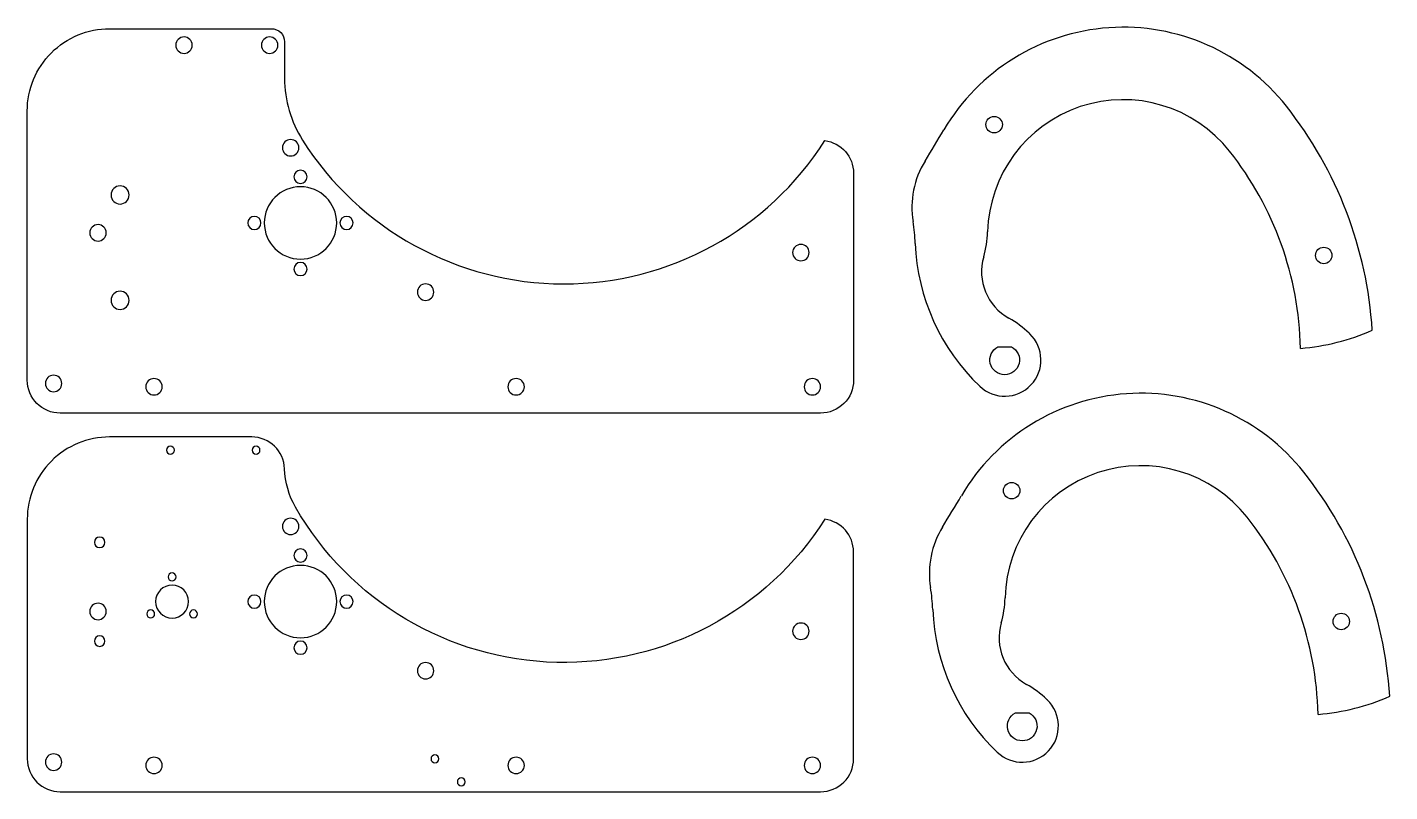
# Model space of a CAD drawing. Header units: millimetres. Extents: x -10 to 404, y 0 to 232.
import ezdxf

# ---------------------------------------------------------------- set-up
doc = ezdxf.new("R2010")
doc.units = ezdxf.units.MM
doc.layers.get('0').update_dxf_attribs({"linetype": 'CONTINUOUS'})

msp = doc.modelspace()

# ---------------------------------------------------------------- linework, layer by layer
for points in [[(241, 125, -0.414214), (231, 115), (0, 115, -0.414214), (-10, 125), (-10, 206.75, -0.414214), (15, 231.75), (64.17, 231.75, -0.414214), (68.17, 227.75), (68.17, 216.65, 0.142221), (73.61, 197.91, 0.54934), (232.28, 197.75, -0.377022), (241, 187.83)], [(284.86, 135.13), (288.98, 135.13, -4.123106)], [(-10, 82.75), (-10, 10, 0.414214), (0, 0), (231, 0, 0.414214), (241, 10), (241, 72.83, 0.377022), (232.28, 82.75, -0.563794), (71.47, 86.46, -0.12257), (68.17, 98.08, 0.404551), (58.17, 107.75), (15, 107.75, 0.414214)], [(294.3, 23.97, -4.123106), (290.17, 23.97)]]:
    msp.add_lwpolyline(points, format="xyb", close=True)
at = {"extrusion": (0, 0, -1)}
for centre, radius in [((-37.62, 226.75), 2.5), ((-63.62, 226.75), 2.5), ((-70, 195.59), 2.5), ((-73, 186.75), 2), ((-18.2, 181.25), 2.75), ((-73, 172.75), 11), ((-59, 172.75), 2), ((-87, 172.75), 2), ((-11.5, 169.75), 2.5), ((-225, 163.75), 2.5), ((-73, 158.75), 2), ((-111, 151.75), 2.5), ((-18.2, 149.25), 2.75), ((2, 124), 2.5), ((-28.5, 123), 2.5), ((-138.5, 123), 2.5), ((-228.5, 123), 2.5), ((-33.5, 103.75), 1.2), ((-59.5, 103.75), 1.2), ((-70, 80.59), 2.5), ((-12, 75.75), 1.6), ((-73, 71.75), 2), ((-34, 65.25), 1.2), ((-73, 57.75), 11), ((-34, 57.75), 5), ((-59, 57.75), 2), ((-87, 57.75), 2), ((-11.5, 54.75), 2.5), ((-27.5, 54), 1.2), ((-40.5, 54), 1.2), ((-225, 48.75), 2.5), ((-12, 45.75), 1.6), ((-73, 43.75), 2), ((-111, 36.75), 2.5), ((2, 9), 2.5), ((-28.5, 8), 2.5), ((-113.85, 10), 1.2), ((-138.5, 8), 2.5), ((-228.5, 8), 2.5), ((-121.85, 3), 1.2)]:
    msp.add_circle(centre, radius, dxfattribs=at)
for centre in [(283.71, 202.61), (383.83, 162.88), (289.03, 91.45), (389.15, 51.71)]:
    msp.add_circle(centre, 2.5)
for centre, radius, start, end in [((322.91, 168.97), 63.22, 38.3466, 149.5065), ((322.91, 168.97), 41.22, 38.3466, 178.5265), ((276.8, 132.5), 122, 3.6054, 38.3466), ((-215.33, 485.93), 561.41, 328.3757, 329.5065), ((276.8, 132.5), 100, 1.2439, 38.3466), ((285.6, 177.46), 26.88, 148.3757, 189.2112), ((205, 164.39), 54.78, 2.2239, 9.2112), ((251.71, 170.8), 30, 343.8669, 358.5265), ((322.91, 168.97), 63.22, 182.2239, 226.4393), ((296.12, 157.96), 16.23, 163.8669, 240.8356), ((273.59, 117.59), 30, 46.176, 60.8356), ((286.92, 131.13), 11, -133.5373, 46.4158), ((322.91, 168.97), 41.22, 226.176, 226.4393), ((371.5, 201.46), 67, 274.5221, 293.8253), ((328.22, 57.81), 63.22, 38.3466, 149.5065), ((328.22, 57.81), 41.22, 38.3466, 178.5265), ((282.12, 21.34), 122, 3.6054, 38.3466), ((-210.02, 374.77), 561.41, 328.3757, 329.5065), ((282.12, 21.34), 100, 1.2439, 38.3466), ((290.92, 66.3), 26.88, 148.3757, 189.2112), ((210.32, 53.23), 54.78, 2.2239, 9.2112), ((257.03, 59.64), 30, 343.8669, 358.5265), ((328.22, 57.81), 63.22, 182.2239, 226.4393), ((301.44, 46.79), 16.23, 163.8669, 240.8356), ((278.91, 6.42), 30, 46.176, 60.8356), ((376.82, 90.3), 67, 274.5221, 293.8253), ((292.23, 19.97), 11, -133.5373, 46.4158), ((328.22, 57.81), 41.22, 226.176, 226.4393)]:
    msp.add_arc(centre, radius, start, end)

doc.saveas('drawing.dxf')
